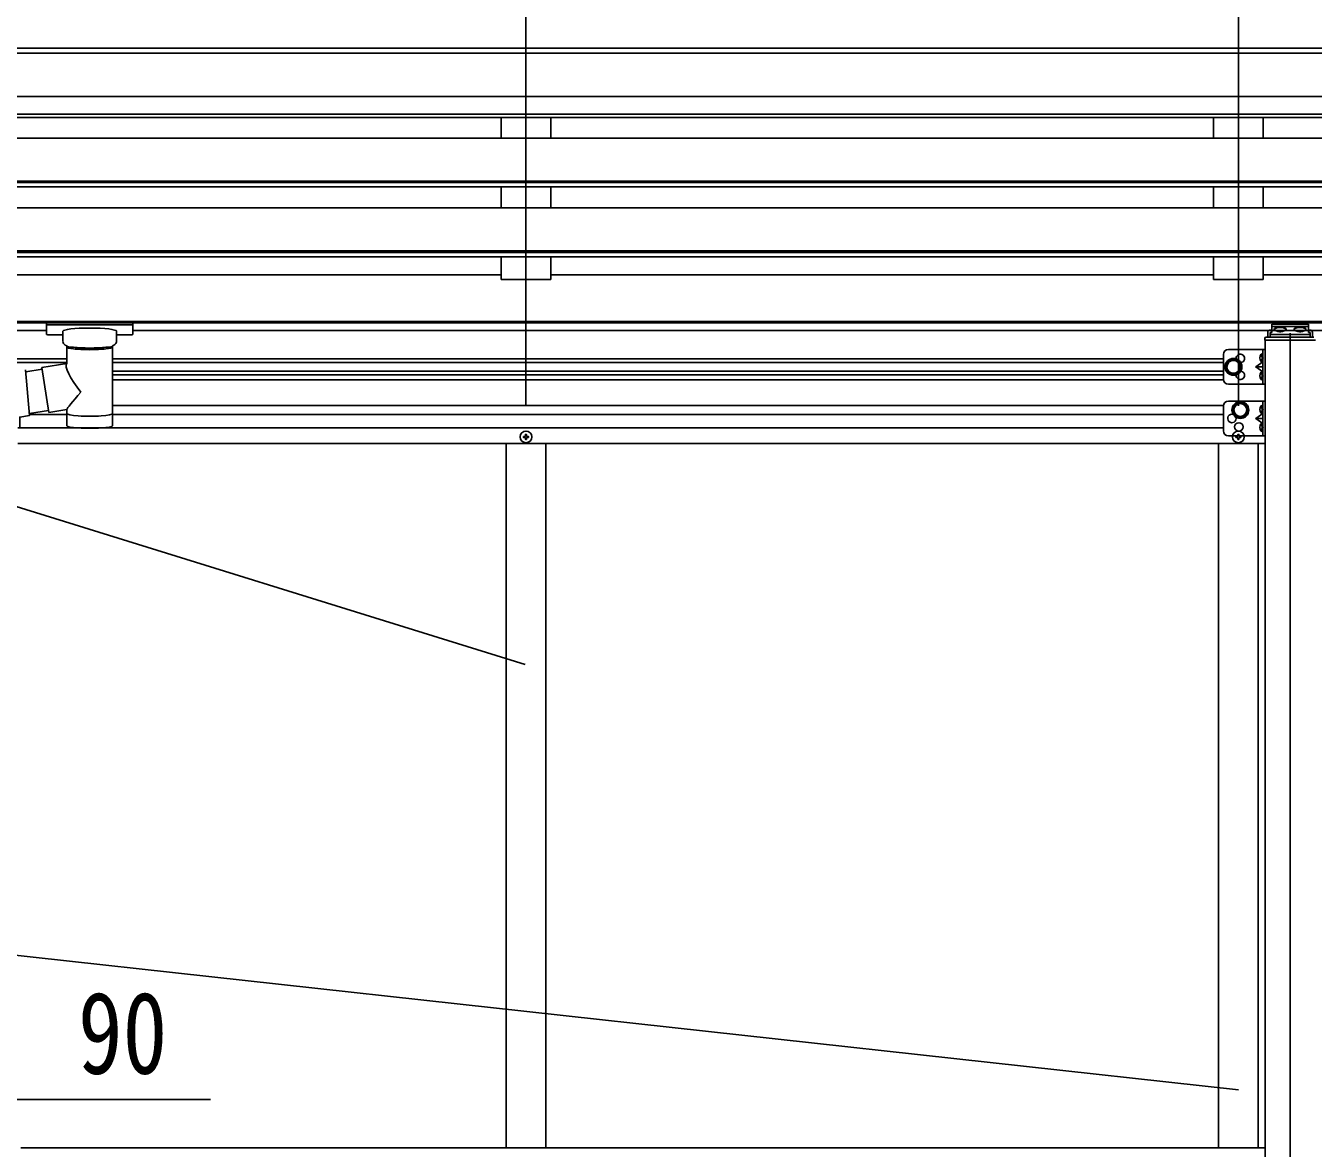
# Model space of a CAD drawing. Units: millimetres, scale not verified. Extents: x -10512 to 10512, y -7425 to 7425.
# Drawn here: x -3961 to -2667, y -2680 to -1552 of the extents above; entities that cross this region are included whole.
import ezdxf
from ezdxf.enums import TextEntityAlignment as Align

# ---------------------------------------------------------------- set-up
doc = ezdxf.new("R2010")
doc.units = ezdxf.units.MM
doc.header["$LTSCALE"] = 30
for name, color, linetype in [('0-3_YKK_12', 2, 'Continuous'), ('0-4_YKK_13', 4, 'Continuous'), ('0-5_YKK_A1', 4, 'Continuous'), ('0-6_YKK_D', 6, 'Continuous')]:
    doc.layers.add(name, color=color, linetype=linetype)
doc.styles.add('ＭＳ ゴシック', font='')
doc.styles.get('ＭＳ ゴシック').set_extended_font_data('MS Gothic')

msp = doc.modelspace()

# ---------------------------------------------------------------- linework, layer by layer
at = {"layer": '0-3_YKK_12'}
for p, q in [((-3458.06, -1456.26), (-3458.06, -1933.77)), ((-2742.06, -1456.26), (-2742.06, -1933.77)), ((-2690.06, -1860.67), (-2690.06, -4287.53))]:
    msp.add_line(p, q, dxfattribs=at)
at = {"layer": '0-4_YKK_13'}
for p, q in [((-3855.06, -1850.28), (-3938.06, -1850.28)), ((-3940.06, -1850.95), (-3940.06, -1861.71)), ((-3855.06, -1852.46), (-3938.06, -1852.46)), ((-3923.56, -1862.37), (-3938.06, -1862.37)), ((-3923.56, -1869.18), (-3923.56, -1858.9)), ((-3869.56, -1869.18), (-3869.56, -1858.9)), ((-3855.06, -1862.37), (-3869.56, -1862.37)), ((-3853.06, -1850.95), (-3853.06, -1861.71)), ((-3853.06, -1851.14), (-3853.06, -1852.68)), ((-2712.56, -1860.2), (-2712.56, -1864.66)), ((-2710.06, -1857.63), (-2708.56, -1857.63)), ((-2710.06, -1860.14), (-2710.06, -1864.66)), ((-2710.06, -1860.14), (-2708.56, -1860.14)), ((-2710.06, -1862.03), (-2670.06, -1862.03)), ((-2671.56, -1851.71), (-2708.56, -1851.71)), ((-2708.56, -1851.71), (-2708.56, -1860.14)), ((-2708.56, -1854.19), (-2671.56, -1854.19)), ((-2705.96, -1856.63), (-2705.96, -1857.11)), ((-2702.51, -1858.52), (-2702.51, -1858.85)), ((-2700.55, -1858.19), (-2700.55, -1858.53)), ((-2700.06, -1857.28), (-2700.06, -1859.96)), ((-2699.57, -1858.19), (-2699.57, -1858.53)), ((-2697.61, -1858.85), (-2697.61, -1858.52)), ((-2694.16, -1856.63), (-2694.16, -1857.11)), ((-2685.96, -1856.63), (-2685.96, -1857.11)), ((-2682.51, -1858.52), (-2682.51, -1858.85)), ((-2680.55, -1858.19), (-2680.55, -1858.53)), ((-2680.06, -1857.28), (-2680.06, -1859.96)), ((-2679.57, -1858.19), (-2679.57, -1858.53)), ((-2677.61, -1858.85), (-2677.61, -1858.52)), ((-2674.16, -1856.63), (-2674.16, -1857.11)), ((-2671.56, -1851.71), (-2671.56, -1860.14)), ((-2671.56, -1857.63), (-2670.06, -1857.63)), ((-2671.56, -1860.14), (-2670.06, -1860.14)), ((-2670.06, -1860.14), (-2670.06, -1864.66)), ((-2667.56, -1864.66), (-2667.56, -1860.2)), ((-3919.46, -1891.25), (-3919.46, -1873.67)), ((-3873.66, -1873.68), (-3873.64, -1953.97)), ((-2715.56, -1866.16), (-2715.56, -1867.66)), ((-2664.56, -1867.66), (-2715.56, -1867.66)), ((-2666.06, -1864.66), (-2714.06, -1864.66)), ((-2757.06, -1882.14), (-2757.06, -1907.14)), ((-2752.06, -1877.14), (-2715.06, -1877.14)), ((-2718.06, -1881.64), (-2718.86, -1881.78)), ((-2717.56, -1877.14), (-2717.56, -1912.14)), ((-2715.06, -1877.14), (-2715.06, -1912.14)), ((-3944.39, -1897.04), (-3960.74, -1899.57)), ((-3944.68, -1895.16), (-3919.46, -1891.25)), ((-3944.68, -1895.16), (-3937.66, -1940.42)), ((-2717.56, -1894.64), (-2724.56, -1894.64)), ((-2718.06, -1889.64), (-2718.86, -1889.5)), ((-2718.06, -1899.64), (-2718.86, -1899.78)), ((-2718.06, -1889.64), (-2717.56, -1889.55)), ((-2752.06, -1912.14), (-2715.06, -1912.14)), ((-2718.06, -1907.64), (-2718.86, -1907.5)), ((-2718.06, -1907.64), (-2717.56, -1907.55)), ((-3937.95, -1938.54), (-3957.07, -1941.51)), ((-3919.46, -1937.59), (-3937.66, -1940.42)), ((-3919.48, -1953.97), (-3919.46, -1937.34)), ((-2757.06, -1934.02), (-2757.06, -1959.02)), ((-2752.06, -1929.02), (-2715.06, -1929.02)), ((-2718.06, -1933.52), (-2718.86, -1933.66)), ((-2718.06, -1933.52), (-2717.56, -1933.61)), ((-2717.56, -1929.02), (-2717.56, -1964.02)), ((-2715.06, -1929.02), (-2715.06, -1964.02)), ((-2717.56, -1946.52), (-2724.56, -1946.52)), ((-2718.06, -1941.52), (-2718.86, -1941.38)), ((-2718.06, -1951.52), (-2718.86, -1951.66)), ((-2718.06, -1951.52), (-2717.56, -1951.61)), ((-3459.56, -1964.52), (-3460.56, -1964.52)), ((-3456.56, -1965.52), (-3455.56, -1965.52)), ((-2752.06, -1964.02), (-2715.06, -1964.02)), ((-2743.56, -1964.52), (-2744.56, -1964.52)), ((-2740.56, -1965.52), (-2739.56, -1965.52)), ((-2718.06, -1959.52), (-2718.86, -1959.38))]:
    msp.add_line(p, q, dxfattribs=at)
for points in [[(-3938.06, -1850.28), (-3938.41, -1850.29), (-3938.94, -1850.31), (-3939.39, -1850.36), (-3939.7, -1850.44), (-3939.86, -1850.54), (-3939.98, -1850.68), (-3940.05, -1850.86), (-3940.06, -1850.95)], [(-3853.06, -1850.95), (-3853.1, -1850.75), (-3853.18, -1850.61), (-3853.28, -1850.52), (-3853.38, -1850.46), (-3853.5, -1850.41), (-3853.79, -1850.35), (-3854.28, -1850.3), (-3854.83, -1850.28), (-3855.06, -1850.28)], [(-3938.06, -1862.37), (-3938.41, -1862.37), (-3938.94, -1862.34), (-3939.39, -1862.29), (-3939.7, -1862.21), (-3939.86, -1862.11), (-3939.98, -1861.97), (-3940.05, -1861.79), (-3940.06, -1861.71)], [(-3853.06, -1861.71), (-3853.1, -1861.9), (-3853.18, -1862.04), (-3853.28, -1862.13), (-3853.38, -1862.19), (-3853.5, -1862.24), (-3853.79, -1862.3), (-3854.28, -1862.35), (-3854.83, -1862.37), (-3855.06, -1862.37)], [(-2701.53, -1858.75), (-2701.34, -1858.77), (-2701.26, -1858.78), (-2701.15, -1858.78), (-2700.99, -1858.77), (-2700.84, -1858.74), (-2700.71, -1858.7), (-2700.62, -1858.65), (-2700.57, -1858.59)], [(-2699.55, -1858.59), (-2699.5, -1858.65), (-2699.4, -1858.7), (-2699.28, -1858.74), (-2699.13, -1858.77), (-2698.96, -1858.78), (-2698.86, -1858.78), (-2698.78, -1858.77), (-2698.59, -1858.75)], [(-2681.53, -1858.75), (-2681.34, -1858.77), (-2681.26, -1858.78), (-2681.15, -1858.78), (-2680.99, -1858.77), (-2680.84, -1858.74), (-2680.71, -1858.7), (-2680.62, -1858.65), (-2680.57, -1858.59)], [(-2679.55, -1858.59), (-2679.5, -1858.65), (-2679.4, -1858.7), (-2679.28, -1858.74), (-2679.13, -1858.77), (-2678.96, -1858.78), (-2678.86, -1858.78), (-2678.78, -1858.77), (-2678.59, -1858.75)], [(-3919.46, -1873.67), (-3919.69, -1873.57), (-3921.05, -1872.84), (-3922.16, -1871.99), (-3922.92, -1871.12), (-3923.38, -1870.23), (-3923.55, -1869.34)], [(-3869.6, -1869.12), (-3869.57, -1869.48), (-3869.82, -1870.43), (-3870.34, -1871.32), (-3871.15, -1872.16), (-3872.26, -1872.95), (-3873.66, -1873.68)], [(-2717.18, -1885.64), (-2717.81, -1884.46), (-2720.04, -1883.34)], [(-2717.18, -1885.64), (-2717.81, -1886.83), (-2720.04, -1887.94)], [(-2718.06, -1889.64), (-2718.06, -1881.64), (-2717.56, -1881.73), (-2717.56, -1889.55)], [(-3960.91, -1897.63), (-3956.9, -1943.45), (-3966.82, -1945.19), (-3966.82, -1955.19)], [(-2717.56, -1889.64), (-2724.56, -1894.64), (-2717.56, -1899.64)], [(-2717.18, -1903.64), (-2717.81, -1902.46), (-2720.04, -1901.34)], [(-2718.06, -1907.64), (-2718.06, -1899.64), (-2717.56, -1899.73), (-2717.56, -1907.55)], [(-2717.18, -1903.64), (-2717.81, -1904.83), (-2720.04, -1905.94)], [(-2717.18, -1937.52), (-2717.81, -1936.33), (-2720.04, -1935.22)], [(-2717.18, -1937.52), (-2717.81, -1938.71), (-2720.04, -1939.82)], [(-2718.06, -1933.52), (-2718.06, -1941.52), (-2717.56, -1941.43), (-2717.56, -1933.61)], [(-2717.56, -1941.52), (-2724.56, -1946.52), (-2717.56, -1951.52)], [(-2717.18, -1955.52), (-2717.81, -1954.33), (-2720.04, -1953.22)], [(-2718.06, -1951.52), (-2718.06, -1959.52), (-2717.56, -1959.43), (-2717.56, -1951.61)], [(-3460.56, -1964.52), (-3460.56, -1965.52), (-3459.56, -1965.52)], [(-3457.56, -1963.52), (-3457.56, -1962.52), (-3458.56, -1962.52), (-3458.56, -1963.52)], [(-3458.56, -1966.52), (-3458.56, -1967.52), (-3457.56, -1967.52), (-3457.56, -1966.52)], [(-3455.56, -1965.52), (-3455.56, -1964.52), (-3456.56, -1964.52)], [(-2744.56, -1964.52), (-2744.56, -1965.52), (-2743.56, -1965.52)], [(-2741.56, -1963.52), (-2741.56, -1962.52), (-2742.56, -1962.52), (-2742.56, -1963.52)], [(-2742.56, -1966.52), (-2742.56, -1967.52), (-2741.56, -1967.52), (-2741.56, -1966.52)], [(-2739.56, -1965.52), (-2739.56, -1964.52), (-2740.56, -1964.52)], [(-2717.18, -1955.52), (-2717.81, -1956.71), (-2720.04, -1957.82)]]:
    msp.add_lwpolyline(points, dxfattribs=at)
for points in [[(-2747.06, -1902.15), (-2740.56, -1898.4), (-2740.56, -1890.89), (-2747.06, -1887.14), (-2753.56, -1890.89), (-2753.56, -1898.4)], [(-2740.06, -1945.53), (-2733.56, -1941.77), (-2733.56, -1934.27), (-2740.06, -1930.52), (-2746.56, -1934.27), (-2746.56, -1941.77)]]:
    msp.add_lwpolyline(points, close=True, dxfattribs=at)
for centre, radius in [((-2747.06, -1894.64), 8.5), ((-2747.06, -1894.64), 7.5), ((-2747.06, -1894.64), 6.5), ((-2740.06, -1938.02), 8.5), ((-2740.06, -1938.02), 7.5), ((-2740.06, -1938.02), 6.5), ((-2741.56, -1955.02), 4.25), ((-3458.06, -1965.02), 5.9), ((-2742.06, -1965.02), 5.9)]:
    msp.add_circle(centre, radius, dxfattribs=at)
for centre, radius, start, end in [((-2714.06, -1866.16), 1.5, 90, 180), ((-2752.06, -1882.14), 5, 90, 180), ((-2740.06, -1886.14), 4.25, 274.76077, 186.29431), ((-2713.96, -1885.64), 6.5, 147.94412, 212.05588), ((-2718.71, -1882.67), 0.9, 100, 147.94412), ((-2718.71, -1888.61), 0.9, 212.05588, 260), ((-2740.06, -1903.14), 4.25, 173.70569, 85.23923), ((-2713.96, -1903.64), 6.5, 147.94412, 212.05588), ((-2718.71, -1900.67), 0.9, 100, 147.94412), ((-2752.06, -1907.14), 5, 180, 270), ((-2718.71, -1906.61), 0.9, 212.05588, 260), ((-2752.06, -1934.02), 5, 90, 180), ((-2713.96, -1937.52), 6.5, 147.94412, 212.05588), ((-2718.71, -1934.55), 0.9, 100, 147.94412), ((-2718.71, -1940.49), 0.9, 212.05588, 260), ((-2748.56, -1946.52), 4.25, 72.87654, 17.11996), ((-2713.96, -1955.52), 6.5, 147.94412, 212.05588), ((-2718.71, -1952.55), 0.9, 100, 147.94412), ((-3459.56, -1963.52), 1, 270, 0), ((-3459.56, -1966.52), 1, 0, 90), ((-3456.56, -1963.52), 1, 180, 270), ((-3456.56, -1966.52), 1, 90, 180), ((-2752.06, -1959.02), 5, 180, 270), ((-2743.56, -1963.52), 1, 270, 0), ((-2743.56, -1966.52), 1, 0, 90), ((-2740.56, -1963.52), 1, 180, 270), ((-2740.56, -1966.52), 1, 90, 180), ((-2718.71, -1958.49), 0.9, 212.05588, 260)]:
    msp.add_arc(centre, radius, start, end, dxfattribs=at)
for centre, major_axis, ratio, start_param, end_param in [((-3938.06, -1852.68), (-2, 0), 0.109601, 4.712389, 6.2831853), ((-3896.56, -1858.9), (-27, 0), 0.122176, 3.1415927, 6.2831853), ((-3855.06, -1852.68), (-2, 0), 0.109601, 3.1415927, 4.712389), ((-2710.06, -1860.2), (0, 2.57), 0.97237, 6.2831853, 7.8539816), ((-2700.06, -1856.63), (5.9, 0), 0.342073, 0, 3.1415927), ((-2700.06, -1851.34), (8.02, 0), 0.939674, 4.4018361, 4.5279947), ((-2700.06, -1851.68), (8.02, 0), 0.939674, 4.4018361, 4.5279947), ((-2700.06, -1850.67), (8.02, 0), 0.939674, 4.6512338, 4.7735441), ((-2700.06, -1851.34), (-8.02, 0), 0.939674, 1.7551906, 1.8813492), ((-2700.06, -1851.68), (-8.02, 0), 0.939674, 1.7551906, 1.8813492), ((-2680.06, -1856.63), (5.9, 0), 0.342073, 0, 3.1415927), ((-2680.06, -1851.34), (8.02, 0), 0.939674, 4.4018361, 4.5279947), ((-2680.06, -1851.68), (8.02, 0), 0.939674, 4.4018361, 4.5279947), ((-2680.06, -1850.67), (8.02, 0), 0.939674, 4.6512338, 4.7735441), ((-2680.06, -1851.34), (-8.02, 0), 0.939674, 1.7551906, 1.8813492), ((-2680.06, -1851.68), (-8.02, 0), 0.939674, 1.7551906, 1.8813492), ((-2670.06, -1860.2), (0, 2.57), 0.97237, 4.712389, 6.2831853), ((-3907.56, -1869.18), (-16, 0), 0.361356, 0, 0.0194874), ((-3896.55, -1874.13), (-22.92, 0.42), 0.07247, 0.0008089, 1.5716053), ((-3896.55, -1875.75), (-22.92, 0.42), 0.07247, 0.0008089, 1.5716053), ((-3896.57, -1874.13), (22.91, 0.42), 0.072511, 4.711586, 6.2823824), ((-3896.57, -1875.75), (22.91, 0.42), 0.072511, 4.711586, 6.2823824), ((-3896.56, -1917.79), (22.81, -26.62), 0.234429, 3.1563334, 4.5976381), ((-3899.11, -1915.15), (-20.32, -22.25), 0.045535, 4.9756507, 6.2441899), ((-3896.56, -1941.53), (-22.91, 0), 0.122865, 6.2831853, 9.424778), ((-3896.56, -1953.97), (-22.92, 0), 0.101955, 6.2829723, 9.4248207)]:
    msp.add_ellipse(centre, major_axis=major_axis, ratio=ratio, start_param=start_param, end_param=end_param, dxfattribs=at)
for centre in [(-2700.06, -1857.11), (-2680.06, -1857.11)]:
    msp.add_ellipse(centre, major_axis=(5.9, 0), ratio=0.342073, dxfattribs=at)
at = {"layer": '0-5_YKK_A1'}
for p, q in [((-1326.56, -1574.25), (-4167.56, -1574.25)), ((-1326.56, -1579.46), (-4167.56, -1579.46)), ((-1316.56, -1622.99), (-4167.56, -1622.99)), ((-1316.56, -1640.85), (-4167.56, -1640.85)), ((-1316.56, -1644.09), (-4167.56, -1644.09)), ((-3483.06, -1644.19), (-3483.06, -1664.67)), ((-3433.06, -1644.19), (-3433.06, -1664.67)), ((-2767.06, -1644.19), (-2767.06, -1664.67)), ((-2717.06, -1644.19), (-2717.06, -1664.67)), ((-1337.56, -1664.67), (-4042.56, -1664.67)), ((-3433.06, -1664.67), (-3483.06, -1664.67)), ((-2717.06, -1664.67), (-2767.06, -1664.67)), ((-1337.56, -1708.04), (-4042.56, -1708.04)), ((-1337.56, -1709.53), (-4042.56, -1709.53)), ((-1337.56, -1713.85), (-4042.56, -1713.85)), ((-3483.06, -1713.85), (-3483.06, -1734.78)), ((-3433.06, -1734.78), (-3433.06, -1713.85)), ((-2767.06, -1713.85), (-2767.06, -1734.78)), ((-2717.06, -1734.78), (-2717.06, -1713.85)), ((-1337.56, -1734.78), (-4042.56, -1734.78)), ((-3433.06, -1734.78), (-3483.06, -1734.78)), ((-2717.06, -1734.78), (-2767.06, -1734.78)), ((-1337.56, -1778.14), (-4042.56, -1778.14)), ((-1337.56, -1779.64), (-4042.56, -1779.64)), ((-1337.56, -1783.95), (-4042.56, -1783.95)), ((-3483.06, -1783.95), (-3483.06, -1807)), ((-3433.06, -1783.95), (-3433.06, -1807)), ((-2767.06, -1783.95), (-2767.06, -1807)), ((-2717.06, -1783.95), (-2717.06, -1807)), ((-3483.06, -1802.06), (-4042.56, -1802.06)), ((-3433.06, -1807), (-3483.06, -1807)), ((-2767.06, -1802.06), (-3433.06, -1802.06)), ((-2717.06, -1807), (-2767.06, -1807)), ((-2051.06, -1802.06), (-2717.06, -1802.06)), ((-1337.56, -1849.07), (-4042.56, -1849.07)), ((-1337.56, -1850.47), (-4042.56, -1850.47)), ((-4024.86, -1858.16), (-3940.06, -1858.16)), ((-1527.06, -1858.16), (-3853.06, -1858.16)), ((-2715.06, -1867.66), (-2715.06, -4230.66)), ((-3982.86, -1886.64), (-3919.46, -1886.64)), ((-3873.66, -1886.64), (-2757.06, -1886.64)), ((-3982.86, -1890.14), (-3919.46, -1890.14)), ((-3873.66, -1890.14), (-2757.06, -1890.14)), ((-3873.65, -1899.14), (-2757.06, -1899.14)), ((-3873.65, -1902.64), (-2757.06, -1902.64)), ((-2757.03, -1907.64), (-3873.65, -1907.64)), ((-3873.65, -1933.52), (-2757.03, -1933.52)), ((-3956.98, -1942.52), (-3919.47, -1942.52)), ((-3873.65, -1942.52), (-2757.06, -1942.52)), ((-3968.86, -1956.02), (-2757.06, -1956.02)), ((-3968.86, -1971.52), (-2715.06, -1971.52)), ((-3478.06, -1971.52), (-3478.06, -2679.14)), ((-3438.06, -1971.52), (-3438.06, -2679.14)), ((-2762.06, -1971.52), (-2762.06, -2679.14)), ((-2722.06, -1971.52), (-2722.06, -2679.14)), ((-3965.86, -2679.64), (-2715.06, -2679.64))]:
    msp.add_line(p, q, dxfattribs=at)
at = {"layer": '0-6_YKK_D'}
for p, q in [((-3458.91, -2193.65), (-4473.81, -1879.04)), ((-2741.87, -2621.29), (-4472.4, -2430.82))]:
    msp.add_line(p, q, dxfattribs=at)
msp.add_lwpolyline([(-4115.26, -2631.09), (-4024.86, -2631.09), (-3775.06, -2631.09)], dxfattribs=at)

# ---------------------------------------------------------------- texts
at = {"layer": '0-6_YKK_D', "style": 'ＭＳ ゴシック', "width": 0.8}
msp.add_text('90', height=82.48, dxfattribs=at).set_placement((-3908.36, -2629.79), align=Align.BOTTOM_LEFT)

doc.saveas('drawing.dxf')
